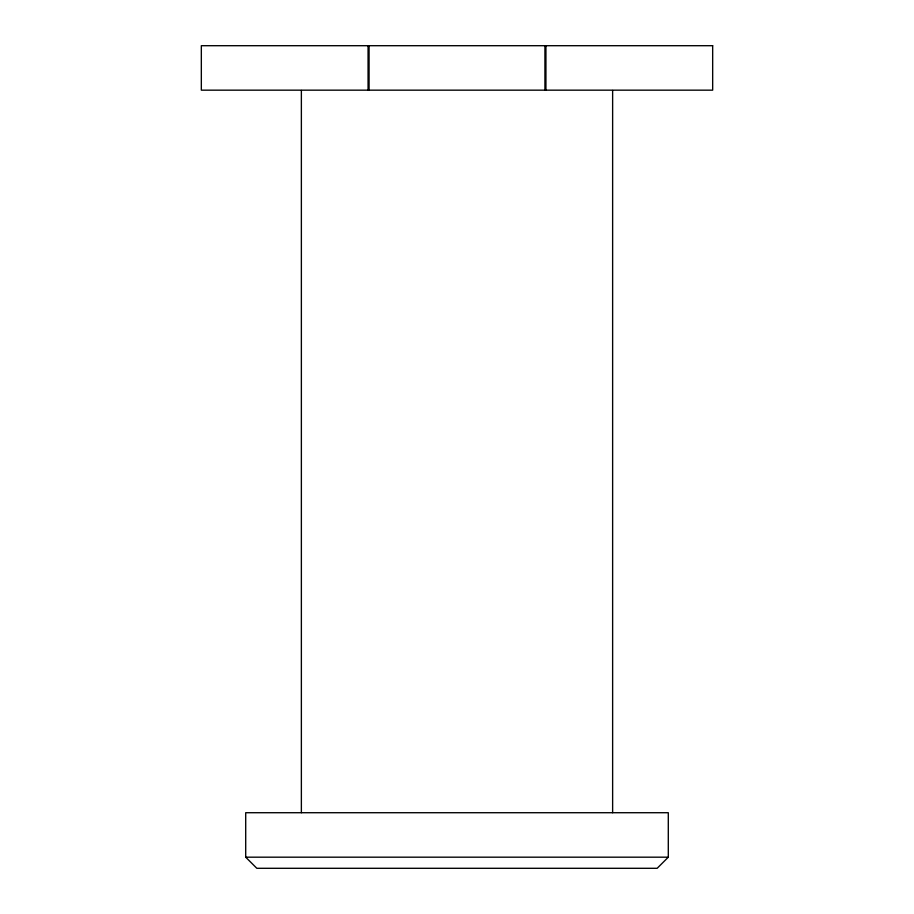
<?xml version="1.0" encoding="UTF-8"?>
<svg xmlns="http://www.w3.org/2000/svg" width="914" height="914" viewBox="0 0 914 914"><rect width="100%" height="100%" fill="white"/><g stroke="black" fill="none" stroke-linecap="round" stroke-linejoin="round"><path stroke-width="1.37" d="M668.294 857.183L657.166 868.3L256.834 868.3L245.706 857.183L245.706 812.717L668.294 812.717L668.294 857.183L245.706 857.183M612.631 90.463L612.631 812.717M545.932 45.7L545.932 90.166M544.927 45.7L544.927 90.166M369.073 45.7L369.073 90.166M368.068 45.7L368.068 90.166M301.369 90.463L301.369 812.717M712.669 45.7L201.331 45.7L201.331 90.166L712.669 90.166L712.669 45.7"/></g></svg>
